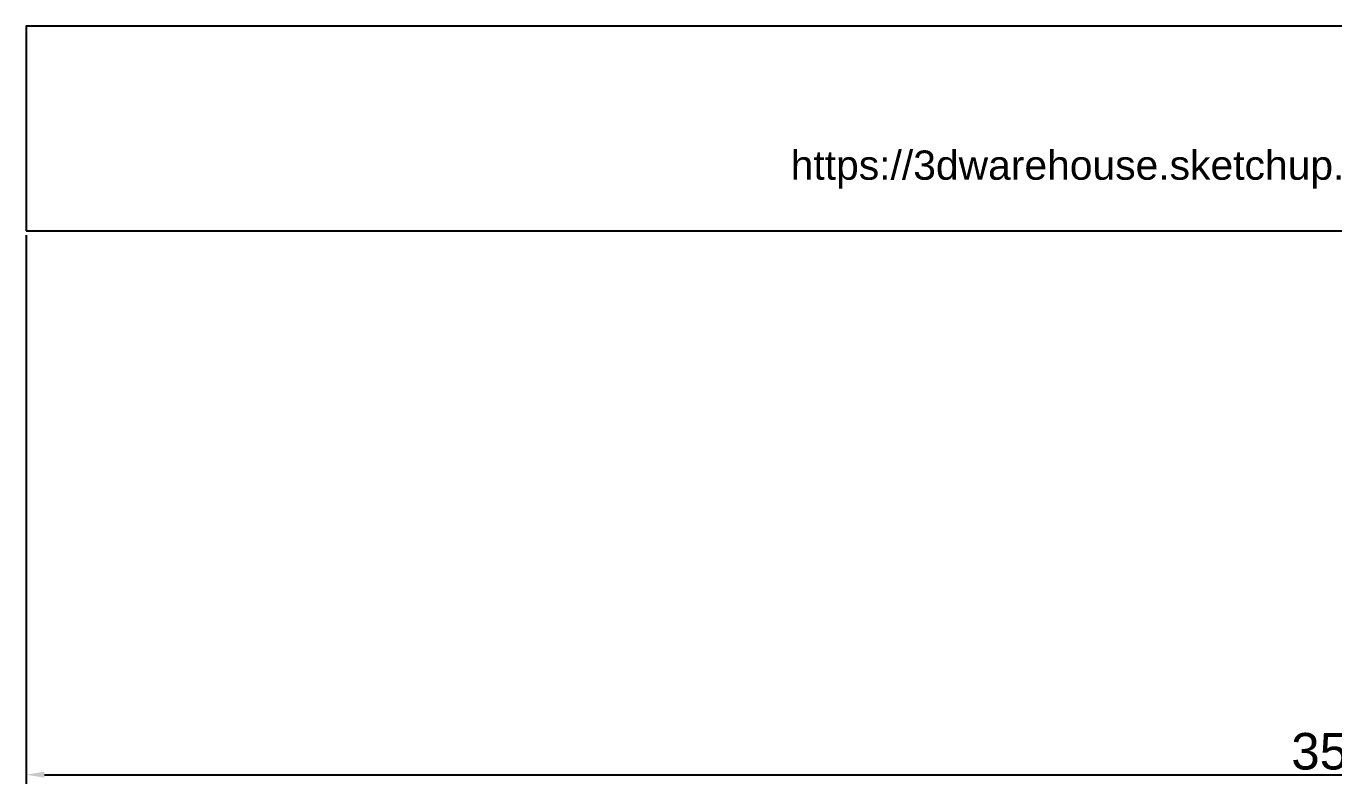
# Model space of a CAD drawing. Header units: millimetres. Extents: x -105 to 786, y -24 to 949.
# Drawn here: x 129.3 to 308.3, y -24.4 to 79.3 of the extents above; entities that cross this region are included whole.
import ezdxf

# ---------------------------------------------------------------- set-up
doc = ezdxf.new("R2010")
doc.units = ezdxf.units.MM
doc.styles.get("Standard").update_dxf_attribs({"font": 'arial.ttf'})
doc.dimstyles.new('ISO-25', dxfattribs={"dimtxt": 5, "dimasz": 2.5, "dimexe": 1.25, "dimexo": 0.625, "dimtad": 1, "dimtxsty": 'Standard', "dimcen": 2.5, "dimadec": 0, "dimazin": 0, "dimtfac": 1, "dimtmove": 0, "dimatfit": 3, "dimfxl": 1, "dimarcsym": 0})

# ---------------------------------------------------------------- blocks, each defined once
blk = doc.blocks.new('*D12')
at = {"color": 0, "lineweight": -2, "transparency": 16777216}
for p, q in [((129.3, 50.66), (129.3, -24.42)), ((487.3, 50.66), (487.3, -24.42)), ((131.8, -23.17), (484.8, -23.17))]:
    blk.add_line(p, q, dxfattribs=at)
at = {"color": 0, "transparency": 16777216}
for points in [[(131.8, -22.75), (131.8, -23.58), (129.3, -23.17)], [(484.8, -22.75), (484.8, -23.58), (487.3, -23.17)]]:
    blk.add_solid(points, dxfattribs=at)
at = {"layer": 'Defpoints', "color": 0, "transparency": 16777216}
for p in [(129.3, 51.28), (487.3, 51.28), (487.3, -23.17)]:
    blk.add_point(p, dxfattribs=at)
at = {"color": 0, "transparency": 16777216, "insert": (308.3, -19.99), "char_height": 5, "attachment_point": 5}
blk.add_mtext('358', dxfattribs=at)

msp = doc.modelspace()

# ---------------------------------------------------------------- linework, layer by layer
msp.add_lwpolyline([(129.299, 51.282), (487.299, 51.282), (487.299, 79.282), (129.299, 79.282)], close=True)

# ---------------------------------------------------------------- texts
at = {"insert": (233.954, 62.264), "char_height": 4, "attachment_point": 1}
msp.add_mtext_dynamic_manual_height_columns('https://3dwarehouse.sketchup.com/model/8fb1f744-4ad6-4aa9-ae80-5681fe970133/renaissance-collumnade?hl=de', width=125.64514, gutter_width=12.5, heights=[0], dxfattribs=at)

# ---------------------------------------------------------------- dimensions: what is measured, and where the dimension line sits
dim = msp.add_linear_dim(base=(487.299, -23.167), p1=(129.299, 51.282), p2=(487.299, 51.282), dimstyle='ISO-25')
dim.commit()
dim.dimension.update_dxf_attribs({"geometry": '*D12', "text_midpoint": (308.299, -19.987)})

doc.saveas('drawing.dxf')
